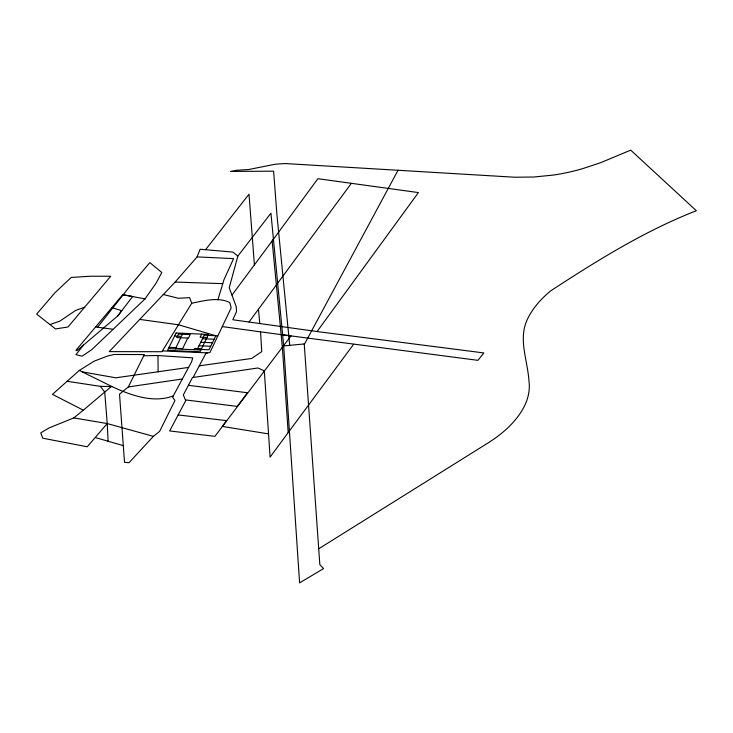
<?xml version="1.0" encoding="UTF-8"?>
<svg xmlns="http://www.w3.org/2000/svg" width="733" height="733" viewBox="0 0 733 733"><rect width="100%" height="100%" fill="white"/><g stroke="black" fill="none" stroke-linecap="round" stroke-linejoin="round"><path stroke-width="1.1" d="M283.68 345.912L304.607 343.914L398.092 170.138M304.222 343.695L319.826 564.566L323.565 568.606L299.605 582.872L283.653 345.564L270.935 213.184L237.868 256.046L229.218 287.767L236.209 306.531L236.512 311.662L232.828 319.762L317.05 331.554L483.853 352.94L477.916 360.343L281.151 334.615L291.074 335.943L282.361 347.231L288.179 432.571L353.636 344.253M217.866 299.879L223.913 279.869L233.589 258.63L197.085 256.898L175.15 282.049L109.226 351.62L161.901 351.721L191.725 303.224C203.884 300.805 218.132 296.755 229.768 302.546L231.179 307.869L209.94 352.555L206.055 353.068L193.127 377.458M197.085 256.898L200.118 249.238L232.782 252.088L237.868 256.046M175.315 348.89L180.767 337.766M182.957 333.304L181.445 336.383L174.573 336.071M187.776 338.078L182.609 348.615L175.599 348.303M194.007 349.723L194.63 348.45L201.502 348.752M201.648 334.129L200.136 337.207L207.018 337.51M173.29 395.893L172.603 397.167L174.93 400.53L159.62 431.407L153.371 436.346L129.045 462.706L124.518 462.312L119.525 394.162L128.33 386.942L144.346 354.561L114.082 354.47L107.916 355.917L94.181 361.14L79.32 370.431L52.446 394.372L83.324 410.187L111.526 386.364C130.217 395.06 153.151 403.599 173.29 395.893L191.56 361.882L192.779 357.86L157.962 355.523L143.75 355.771M289.508 430.775L270.101 457.135L264.311 370.843L257.961 367.984L192.486 377.55L183.323 394.959L185.733 400.63L169.662 430.94L214.916 436.346L283.653 345.564M83.535 345.051L75.985 354.625L82.059 356.192L91.707 349.714L145.024 298.899L156.01 283.286L161.791 272.484L149.862 262.616L131.088 284.706L97.636 327.165M317.05 331.554L418.415 192.577L317.893 178.705L272.135 241.001L282.361 347.231M273.418 239.251L232.022 295.014M249.037 321.998L351.272 183.461M145.024 298.899L122.741 294.712L75.884 350.383L76.919 350.676L117.821 315.886L121.76 310.71L111.957 307.631M117.811 315.886L132.673 296.48L123.171 294.785M205.561 249.706L249.009 194.19L254.424 265.154M83.324 410.187L73.822 417.911L49.148 427.898L40.764 432.837L42.734 438.197L87.227 446.773L107.238 423.564L104.727 392.082L100.357 386.346L67.042 381.27M84.652 307.209L67.977 327L55.516 328.934L36.65 314.1L54.865 292.852L71.193 277.468L90.434 276.222L110.72 276.268L84.652 307.209L75.728 310.389L59.749 321.173L49.917 324.563M318.791 548.742L488.453 442.705C503.324 433.185 517.26 421.054 525.02 404.891A123.492 68.343 -10.1 0 0 528.933 380.766C527.742 360.929 518.295 339.855 526.862 320.477C532.121 308.73 540.872 298.972 550.712 290.836C597.065 260.6 644.573 230.968 696.35 210.719L630.71 150.128L600.767 162.644L582.433 168.727A124.243 68.755 -10.1 0 1 553.543 175.04L534.009 177.01L514.786 177.23L284.99 163.541L275.342 164.21L248.652 169.525L236.585 170.267L230.529 171.44L273.611 171.174L276.937 214.851L289.7 345.261M82.16 371.842L115.777 377.816L188.647 367.398M128.33 386.942L182.279 378.998M199.239 365.849L251.648 358.464L261.754 351.611L260.545 331.857L222.236 326.588M100.357 386.346L112.03 386.593L79.32 370.431M175.15 282.049L222.731 283.634M202.473 338.728L214.155 339.242M200.75 342.238L212.433 342.76M199.028 345.756L210.71 346.269M169.066 347.323L175.938 347.625M168.443 348.587L200.879 350.026M162.424 350.887L207.466 352.885M95.666 326.982L112.607 329.19M178.137 414.933L226.607 420.65L222.264 426.414L268.507 433.899M188.408 385.301L247.507 392.751L237.272 406.421L185.412 399.888M260.545 331.857L282.617 334.816M140.049 319.451L178.55 324.801L217.619 336.245M73.822 417.911L107.238 423.564L153.371 436.346M163.239 294.483L178.421 298.285L189.6 297.625L191.725 303.224M95.537 437.601L123.254 445.618M258.465 309.216L259.775 323.51M107.238 423.564L108.09 441.229M157.962 355.523L158.126 371.906M176.085 332.993L167.555 350.392L199.999 351.831L208.52 334.431L176.085 332.993M178.495 334.074L176.772 337.592L188.454 338.105L190.177 334.596L178.495 334.074M204.195 335.219L197.305 349.265L208.987 349.788L215.878 335.732L204.195 335.219"/></g></svg>
